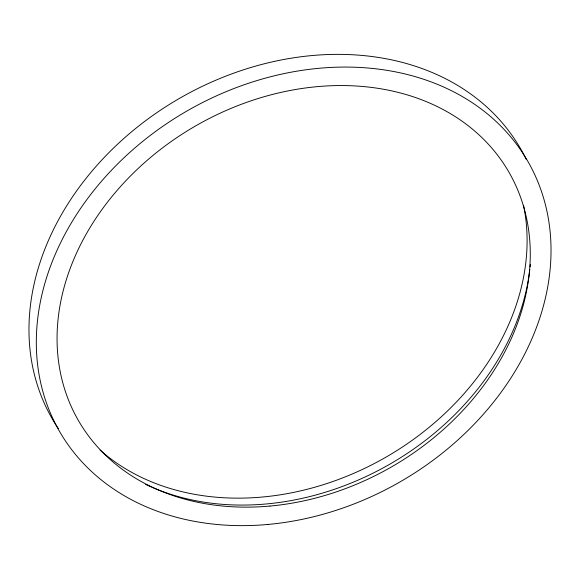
<?xml version="1.0" encoding="UTF-8"?>
<svg xmlns="http://www.w3.org/2000/svg" width="580" height="580" viewBox="0 0 580 580"><rect width="100%" height="100%" fill="white"/><g stroke="black" fill="none" stroke-linecap="round" stroke-linejoin="round"><path stroke-width="0.87" d="M530.33 264.371A252.865 200.078 -30 0 1 530.091 266.88M529.815 269.395A252.865 200.078 -30 0 1 151.728 487.157M150.959 486.823A252.865 200.078 -30 0 1 145.616 484.365M58.312 428.548A270.309 213.875 -30 0 1 179.706 98.252A270.309 213.875 -30 0 1 526.074 159.13M523.544 205.32A252.865 200.078 -30 0 1 386.512 456.837A252.865 200.078 -30 0 1 100.093 450.095M267.887 524.458A270.309 213.875 -30 0 0 528.315 162.168A270.309 213.875 -30 0 0 84.796 202.427A270.309 213.875 -30 0 0 267.887 524.458M269.968 506.064A248.508 196.627 -30 0 0 509.392 172.985A248.508 196.627 -30 0 0 101.638 209.996A248.508 196.627 -30 0 0 269.968 506.064"/></g></svg>
